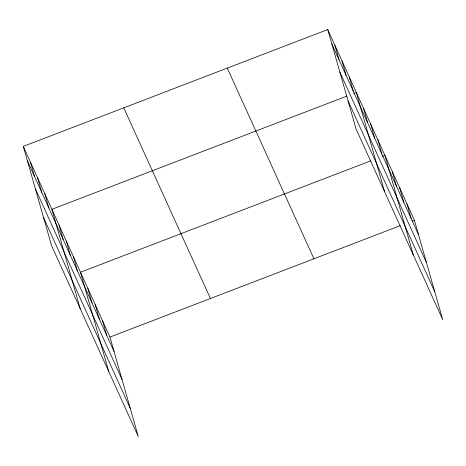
<?xml version="1.0" encoding="UTF-8"?>
<svg xmlns="http://www.w3.org/2000/svg" width="466" height="466" viewBox="0 0 466 466"><rect width="100%" height="100%" fill="white"/><g stroke="black" fill="none" stroke-linecap="round" stroke-linejoin="round"><path stroke-width="0.7" d="M23.3 146.388L109.953 337.064L138.262 436.444L51.609 245.768L23.3 146.388L327.738 29.556L414.39 220.232L442.7 319.612L356.047 128.936L327.738 29.556M346.954 96.078L51.895 209.31L80.204 308.69M353.653 93.509L356.333 92.484L384.642 191.858M370.866 160.799L80.49 272.231L108.799 371.612M382.248 156.43L384.928 155.405L413.237 254.785M109.953 337.064L400.329 225.631M412.381 221.006L414.39 220.232M331.862 44.037L418.515 234.713M339.842 72.055L426.495 262.731M348.067 100.918L434.72 291.594M227.274 68.112L313.927 258.787M123.764 107.832L210.416 298.508M27.424 160.869L114.077 351.545M35.404 188.881L122.063 379.557M43.629 217.75L130.282 408.426M407.028 204.026L411.152 218.507M399.659 187.821L403.783 202.296M392.296 171.61L396.42 186.091M377.78 139.672L381.904 154.153M370.633 123.944L374.757 138.419M363.48 108.211L367.604 122.692M349.185 76.75L353.31 91.231M342.032 61.023L346.156 75.498M334.885 45.289L339.009 59.77M102.59 320.853L106.714 335.334M95.221 304.648L99.345 319.128M87.858 288.442L91.983 302.917M73.343 256.504L77.467 270.979M66.195 240.771L70.319 255.251M59.042 225.043L63.172 239.518M44.748 193.582L48.872 208.057M37.6 177.849L41.724 192.33M30.447 162.116L34.571 176.597"/></g></svg>
